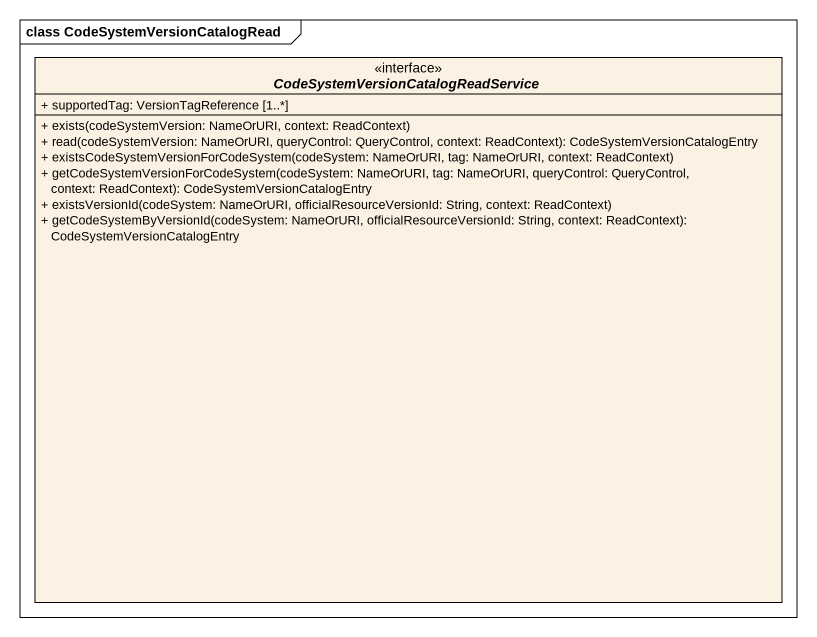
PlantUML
@startuml
mainframe class CodeSystemVersionCatalogRead
hide circle
hide empty members
skinparam classAttributeIconSize 0
interface "CodeSystemVersionCatalogReadService" as CodeSystemVersionCatalogRead <<interface>> {
  + supportedTag: VersionTagReference [1..*]
  + exists(codeSystemVersion: NameOrURI, context: ReadContext)
  + read(codeSystemVersion: NameOrURI, queryControl: QueryControl, context: ReadContext): CodeSystemVersionCatalogEntry
  + existsCodeSystemVersionForCodeSystem(codeSystem: NameOrURI, tag: NameOrURI, context: ReadContext)
  + getCodeSystemVersionForCodeSystem(codeSystem: NameOrURI, tag: NameOrURI, queryControl: QueryControl, context: ReadContext): CodeSystemVersionCatalogEntry
  + existsVersionId(codeSystem: NameOrURI, officialResourceVersionId: String, context: ReadContext)
  + getCodeSystemByVersionId(codeSystem: NameOrURI, officialResourceVersionId: String, context: ReadContext): CodeSystemVersionCatalogEntry
}
@enduml
